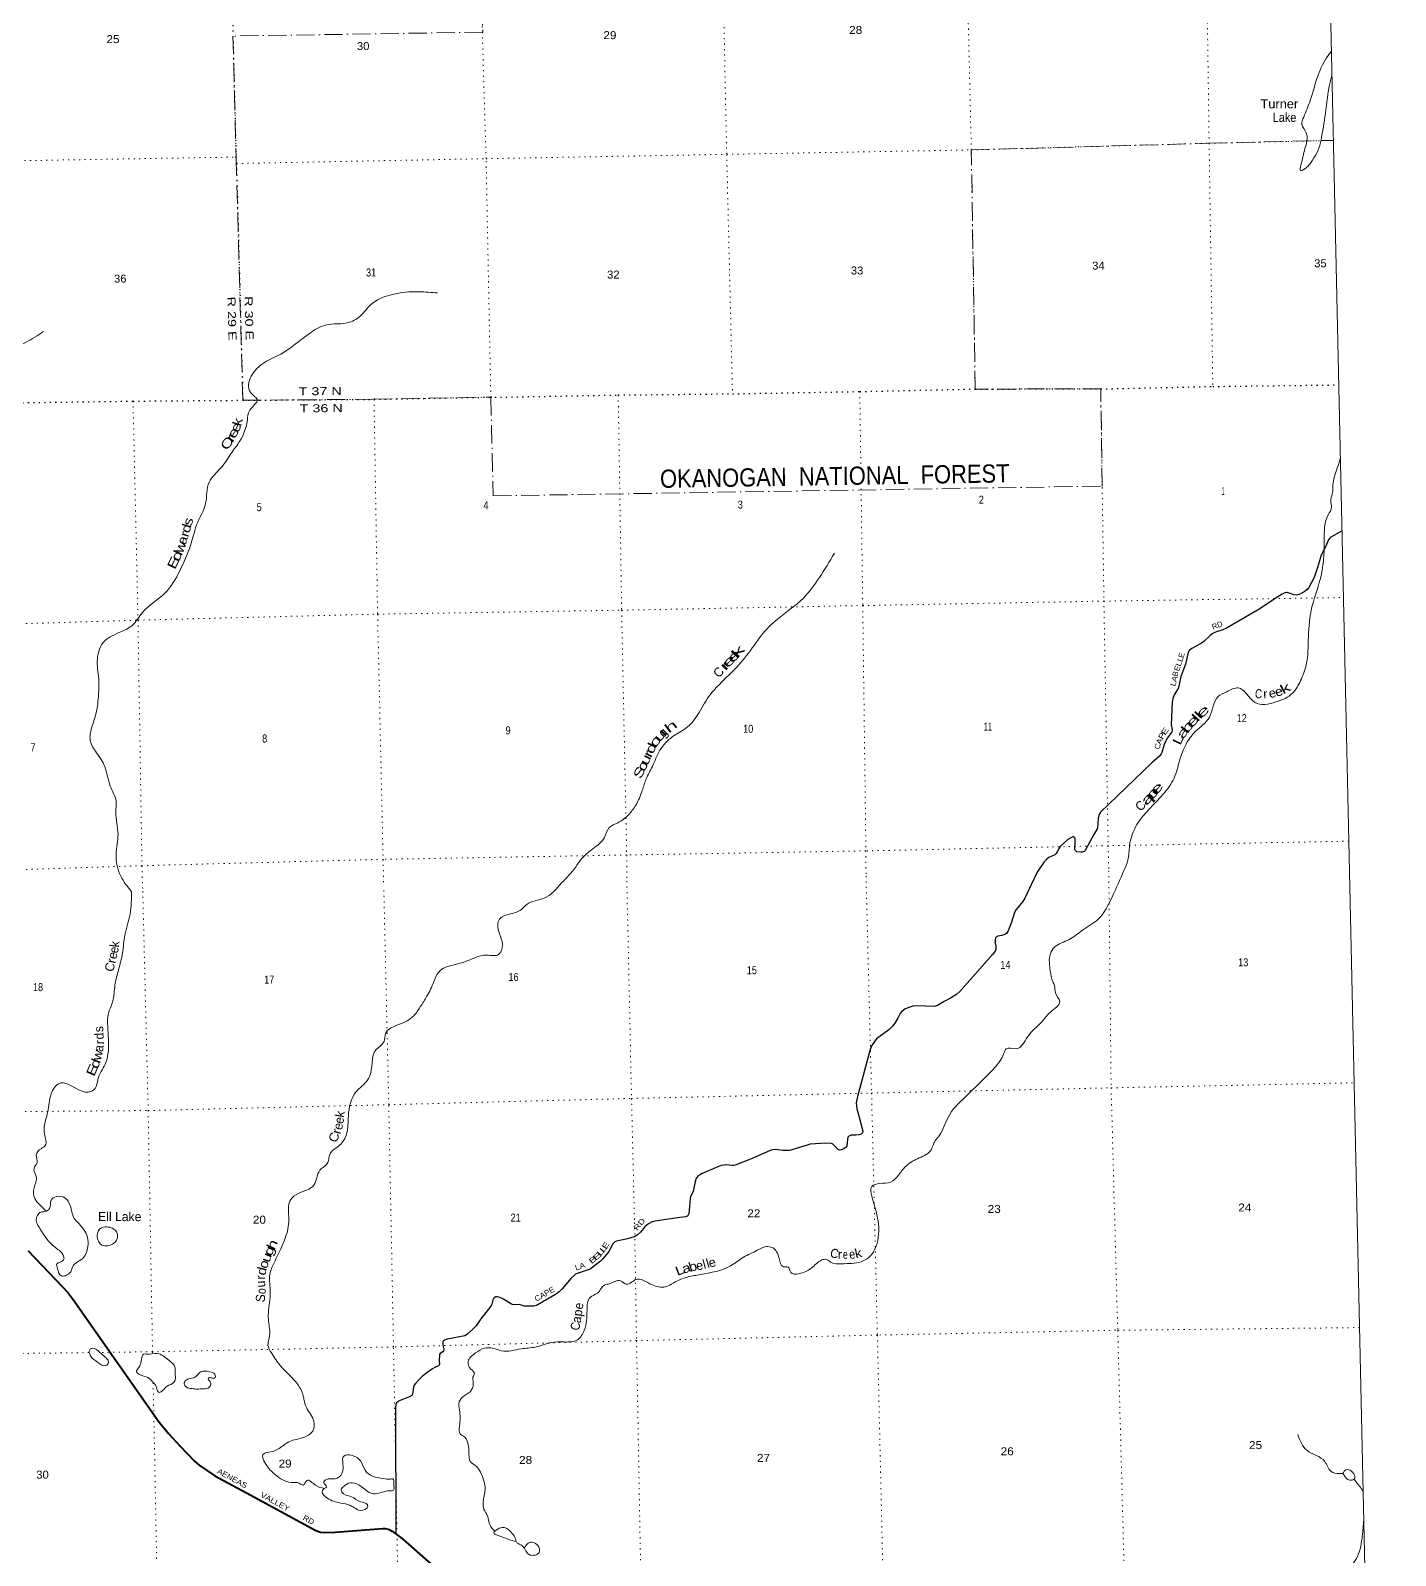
# Model space of a CAD drawing. Header units: feet. Extents: x 242557 to 489137, y 368785 to 557307.
# Drawn here: x 459159 to 489137, y 403670 to 437158 of the extents above; entities that cross this region are included whole.
import ezdxf
from ezdxf.enums import TextEntityAlignment as Align

# ---------------------------------------------------------------- set-up
doc = ezdxf.new("R2010")
doc.units = ezdxf.units.FT
doc.header["$LTSCALE"] = 80
doc.linetypes.add('DOT_DASHED', pattern=[7.7, 5, -1.2, 0.3, -1.2])
doc.linetypes.add('DOTTED', pattern=[1.5, 0.3, -1.2])
for name, color, linetype, lineweight in [('26', 7, 'Continuous', 40), ('27', 7, 'Continuous', 25), ('29', 7, 'Continuous', 25), ('30', 7, 'Continuous', 35), ('39', 7, 'Continuous', 13), ('4', 7, 'Continuous', 13), ('41', 7, 'Continuous', 13), ('44', 7, 'DOT_DASHED', 13), ('6', 7, 'DOTTED', 25), ('7', 7, 'DOTTED', 13)]:
    doc.layers.add(name, color=color, linetype=linetype, lineweight=lineweight)

msp = doc.modelspace()

# ---------------------------------------------------------------- linework, layer by layer
at = {"layer": '26'}
msp.add_lwpolyline([(459107.42, 410362.7), (459864.72, 409570.82), (459984.02, 409435.87), (460093.08, 409291.84), (461984.45, 406597.72), (462193.92, 406341.32), (462435.6, 406074.91), (462763.3, 405742.91), (462865.7, 405656.83), (463042.72, 405529.5), (463209.78, 405419.11), (463900.27, 405043.63), (465428.51, 404219.88), (465526.2, 404185.38), (465626.62, 404173.05), (465848.43, 404185.03), (466896.79, 404264.62), (466951.68, 404263.26), (467013.12, 404246.86), (467037.7, 404238.67), (467105.13, 404201.71), (467332.55, 404031.85), (468944.65, 402606.56)], dxfattribs=at)
at = {"layer": '29'}
for points in [[(487962.59, 426168.25), (487713.22, 426029.21), (487692.72, 426012.8), (487665.23, 425974.86), (487598.55, 425817.69), (487504.14, 425635.41), (487486.43, 425584.71), (487422.4, 425368.91), (487348.38, 425146.83), (487233.58, 424923.69), (487192.47, 424872.49), (487131.09, 424829.34), (487032.58, 424778.16), (486967.11, 424759.6), (486910.03, 424765.54), (486756.63, 424815.02), (486741.64, 424817.03), (486704.75, 424808.83), (486644.37, 424780.35), (486490.52, 424686.14), (486155.07, 424460.75), (485425.72, 424031.47), (485347.87, 423998.68), (485183.16, 423945.12), (485122.36, 423916.61), (485063.27, 423871.85), (484925.58, 423740.22), (484878.02, 423706.18), (484664.06, 423590.51), (484609.93, 423551.52), (484582.56, 423501.84), (484525, 423245.69), (484421.37, 422972.42), (484380.35, 422757.75), (484361.89, 422708.14), (484276.89, 422570.83), (484245.07, 422491.12), (484230.3, 422416.08), (484213.62, 421913.9), (484232.77, 421808.11), (484232.77, 421775.29), (484221.39, 421754.2), (484126.23, 421626.8), (484097.49, 421574.29), (484059.44, 421479.74), (484003.04, 421302.53), (483986.83, 421271.79), (483958.11, 421233.81), (483788.28, 421075.56), (482661.61, 419994.22), (482636.04, 419960.08), (482621.69, 419923.16), (482608.83, 419853.52), (482588.95, 419646.71), (482576.6, 419610.37), (482514.07, 419503.53), (482318.79, 419149.47), (482301.94, 419132.48), (482275.29, 419120.17), (482252.74, 419116.07), (482224.66, 419113.14), (482140.01, 419124.27), (482107.21, 419148.89), (482097.36, 419167.2), (482098.16, 419278.51), (482102.79, 419408.12), (482096.97, 419429.88), (482088.77, 419440.14), (482070.32, 419454.49), (482047.99, 419453.54), (481942.07, 419390.67), (481771.06, 419240.16), (481748.99, 419204.6), (481709.63, 419124.88), (481682.92, 419082.23), (481658.05, 419059.07), (481521.97, 418995.59), (481473.85, 418957.11), (481422.39, 418904.52), (481264.33, 418673.46)], [(481264.33, 418673.46), (480994.34, 418105.9), (480953.47, 418031.75), (480804.98, 417859.56), (480767.41, 417787.22), (480699.85, 417579.68), (480629.82, 417385.85), (480590.53, 417330.81), (480558.81, 417305.31), (480490.3, 417286.14), (480402.58, 417272.15), (480373.73, 417255.24), (480355.24, 417234.26), (480345.77, 417186.89), (480345.77, 417115.83), (480359.98, 417054.24), (480359.68, 416976.2), (480345.77, 416940.55), (480286.6, 416869.53), (479569.39, 416057.07), (479500.43, 415997.48), (479364.52, 415909.59), (479225.3, 415838.59)], [(479225.3, 415838.59), (479081.78, 415749.16), (479004.04, 415725.75), (478818.29, 415733.69), (478582.14, 415738.47), (478537.36, 415730.21), (478423.75, 415699.42), (478357.47, 415663.89), (478293.44, 415612.81), (478258.05, 415569.14), (478206.74, 415471.49), (478139.7, 415358.34), (478090.36, 415291.13), (478010.81, 415212.59), (477737.31, 415012.53), (477677.88, 414938.49), (477642.63, 414884.62), (477601.45, 414785.29), (477318.05, 413752.88), (477292.3, 413612.7), (477307.95, 413479.99), (477357.02, 413299.32), (477438.31, 412986.07), (477434.32, 412954.23), (477420.12, 412936.47), (477398.89, 412922.57), (477353.84, 412906.86), (477282.2, 412899.75), (477178.68, 412897.38), (477150.28, 412889.1), (477129.17, 412878.12), (477112.41, 412854.75), (477103.99, 412806.87), (477085.88, 412667.1), (477074.53, 412645.13), (477065.07, 412629.74), (477048.49, 412619.08), (477020.24, 412603.01), (476965.65, 412577.63), (476927.77, 412574.07), (476903.54, 412580.18), (476815.56, 412663.03), (476771.55, 412709.08), (476742.08, 412719.95), (476629.07, 412721.44), (476282.34, 412699.5), (476215.29, 412684.22), (475899.68, 412586.27)], [(475899.68, 412586.27), (475855.51, 412570.53), (475824.29, 412563.96), (475691.08, 412567.02), (475512.29, 412582.37), (475455.48, 412580), (475405.77, 412562.24), (475322.43, 412526.4), (474973.57, 412375.15), (474636.49, 412243.66), (474608.08, 412234.19), (474578.21, 412230.92), (474430.55, 412246.03), (474390.35, 412244.87), (474328.77, 412234.19), (474255.74, 412205.48), (473907.44, 412055.36), (473871.93, 412037.6), (473822.88, 412003.86), (473789.09, 411964.17), (473772.52, 411932.2), (473756.09, 411881.17), (473722.81, 411702.44), (473708.85, 411664), (473654.17, 411553.22), (473644.55, 411509.05), (473632.99, 411335.09), (473617.25, 411171.14), (473604.46, 411142.28), (473595, 411128.07), (473573.69, 411113.85), (473553.62, 411107.1), (473420.64, 411094), (472869.01, 411010.89), (472797.3, 410991.87), (472742.86, 410961.08), (472700.25, 410930.29), (472652.92, 410886.86), (472555.72, 410773.59), (472489.59, 410712.38), (472461.18, 410691.06), (472418.03, 410669.5), (472267.38, 410623.69), (472032.04, 410573.96), (471994.88, 410559.61), (471975.94, 410545.39), (471940.23, 410505.24), (471888.36, 410393.8), (471857.81, 410347.87), (471736.87, 410194.84), (471677.32, 410135.77), (471519.11, 410006.54), (471471.89, 409973.6), (471426.8, 409952.06), (471166.84, 409861.71), (471130.92, 409845.48), (471097.78, 409821.79), (471033.13, 409761.75), (470953.84, 409665.04), (470836.89, 409523.04), (470771.13, 409459.4), (470685.38, 409398.45), (470274.05, 409163.32), (470240.91, 409149.11), (470204.85, 409145.26), (470039.72, 409142.01), (470001.01, 409148.75), (469942.67, 409170.43), (469889.54, 409182.59), (469765.14, 409177.54), (469726.03, 409186.99), (469546.81, 409300.1), (469504.77, 409320.84), (469443.22, 409344.52), (469405.35, 409349.26), (469378.64, 409346.81), (469343.81, 409330.31), (469320.75, 409305.11), (469291.73, 409192.93), (469276.53, 409156.67), (469225.12, 409084.82), (469220.41, 409079.06)], [(469220.41, 409079.06), (469046.74, 408866.72), (468946.08, 408714.99), (468905.91, 408670.66), (468770.99, 408542.76), (468733.12, 408514.34), (468697.07, 408497.31), (468312.85, 408417.97), (468252.61, 408398.28), (468228.94, 408384.07), (468221.83, 408375.78), (468216.74, 408367.33), (468217.85, 408292.62), (468233.67, 408198.14), (468233.67, 408179.19), (468225.8, 408163.54), (468212.37, 408146.03), (468155.98, 408109.46), (468141.36, 408086.81), (468132.08, 407951.38), (468141.36, 407873.64), (468136.62, 407849.95), (468121.67, 407836.02), (468035.45, 407799.74), (467989.86, 407770.61), (467863.68, 407680.75), (467769.73, 407607.17), (467684.37, 407525.23), (467613.51, 407443.74), (467587.47, 407410.58), (467577.41, 407389.52), (467570.9, 407363.21), (467559.06, 407265.9), (467551.96, 407216.36), (467534.03, 407184.55), (467511.72, 407167.8), (467464, 407144.6), (467244.24, 407061.22), (467223.32, 407046.27), (467196.9, 407020.95), (467180.33, 406983.05), (467175.6, 406935.68), (467173.67, 406855.3), (467184.86, 404142.16)]]:
    msp.add_lwpolyline(points, dxfattribs=at)
at = {"layer": '39'}
for points in [[(487727.22, 436693.64), (487659.25, 436608.49), (487436.82, 436176.03), (487261.16, 435615), (487120.21, 435256.74), (487080.74, 435094.32), (487174.96, 434912.01), (487148.93, 434565.87), (487058.61, 434200.4), (487050.61, 434085.03), (487164.84, 434135.55), (487315.16, 434312.04), (487434.68, 434516.29), (487501.13, 434749.93)], [(487501.13, 434749.93), (487597.51, 435337.87), (487700.35, 436014.87), (487741.33, 436176.4)], [(461376.9, 418253.14), (461140.85, 418586.89), (461039.09, 419072.31), (461081.72, 419505.67), (461032.36, 419998.06), (461038.08, 420238.73), (460910.99, 420561.98), (460787.9, 420998.5), (460610.77, 421296.61), (460470.42, 421571.11), (460501.85, 421842.55), (460599, 422165.68), (460654, 422585.1), (460660.97, 422868.25), (460624.8, 423302.25), (460750.7, 423710.79), (461102.17, 423935.27), (461394.19, 424096.04), (461617.33, 424378.93), (462118.57, 424810.21), (462437.02, 425294.9), (462673.37, 425850.92), (462734.36, 426052.12), (462806.62, 426300.02), (463004.09, 426772.48), (463082.4, 427242.85), (463339.39, 427552.61), (463575.78, 427884.24), (463751, 428135.96), (463922.39, 428597.86), (463972.92, 428819.09), (464138.37, 429052.45), (463996.23, 429203.6), (464005.8, 429565.63), (464297.27, 429867.9), (464653.48, 430054.06), (465285.7, 430503.81), (465639.88, 430689.93), (466168.05, 430751.73), (466417.77, 430905.7), (466621.81, 431127.6), (467098.38, 431360.34), (467695.24, 431421.33), (468099.78, 431394.05)], [(459446.56, 430549.14), (459050.92, 430309.73), (458711.35, 430097.59), (458635.27, 429948.68), (458548.14, 429740.96), (458212.02, 429450.03), (457875.57, 429177.29), (457669.54, 428953.33), (457442.37, 428781.57), (457403.66, 428760.2)], [(487926.3, 427777.97), (487866.05, 427569.66), (487767.28, 427224.27), (487747.46, 426981.33), (487713.94, 426825.08), (487732.63, 426685.92), (487658.83, 426522.91), (487571.63, 425985.66), (487562.31, 425609.49), (487508.85, 425216.37), (487301.7, 424499.13), (487222.61, 423848.83), (487175.29, 423229.4), (487050.31, 422881.52), (486877.51, 422607.61), (486511.36, 422413.19), (486046.86, 422405.06), (485679.45, 422724.1), (485432.52, 422638.91), (485240.48, 422534.47), (485050.76, 422080.34), (484739.39, 421761.54), (484536.3, 421487.1), (484393.44, 421122.74), (484273.11, 420740.58), (484045.02, 420396.96), (483459.29, 419723.63), (483296.05, 419257.84), (483257.43, 418937.75), (483173.75, 418714.92)], [(470830.88, 418448.26), (471127.08, 418781.96), (471253.17, 418958.02), (471505.53, 419188.86), (471763.62, 419437.98), (471868.78, 419654.11), (472054.72, 419760.47), (472289.94, 419934.4), (472449.74, 420145.42), (472595.36, 420469.39), (472679.7, 420719.52), (472816.07, 420996.84), (472983.35, 421351.52), (473260.72, 421651.53), (473552.34, 421834.53), (473815.54, 422136.31), (474050.83, 422528.57), (474272.49, 422781.1), (474886.9, 423432.7), (475214.13, 423879.13), (475557.3, 424226.78), (476132.64, 424693.73), (476485.97, 425148.7), (476815.74, 425678.06)], [(483173.75, 418714.92), (482910.83, 418125.01), (482608.16, 417644.57), (482262, 417399.51), (481969.13, 417196.51), (481646.89, 417029.04), (481556.36, 416882.7), (481555.61, 416506.4), (481611.26, 416269.37), (481648.01, 416189.55), (481667.03, 416028.29), (481763.91, 415830.93), (481556.67, 415602.18), (481371.08, 415392.29), (481053.91, 415057.07), (480803.18, 414796.67), (480584.93, 414798.2), (480537.4, 414699.67), (480291.74, 414338.28), (479695.46, 413745.85), (479309.17, 413291.22), (479113.35, 412884.8), (479027.72, 412777.03), (478921.28, 412555.36), (478639.59, 412383.04), (478378.1, 412211.33), (478220.16, 412022.49), (478049.01, 411869.68), (477813.51, 411840.35), (477633.8, 411770.22), (477634.1, 411559.84), (477749.56, 411148.61), (477764.58, 410584.66), (477569.63, 410216.69), (477398.78, 410120.53), (476973.79, 410077.42), (476726.19, 410114.49), (476633.53, 410172.39), (476540.98, 410159.5), (476304.07, 409976.39), (476034.87, 409859.06), (475854.19, 409888.02), (475802.32, 409999.75), (475692.84, 410012.65), (475600.36, 410198), (475445.8, 410432.07), (475319.92, 410452.56), (475118.31, 410371.66), (474819.87, 410219.07), (474532.62, 410030.4), (473873.67, 409840.68), (473602.57, 409786.01), (473348.73, 409695.44), (473103.99, 409570.76), (472809.72, 409614.52), (472448.66, 409729.1), (472361.49, 409671.86), (472235.55, 409627.62), (472116.15, 409700.9), (471877.6, 409639.12), (471765.36, 409609.45), (471611.09, 409432.86), (471448.32, 409336.94), (471381.94, 409059.83), (471320.51, 408619), (471173.39, 408406.22), (470881.87, 408359.03), (470591.39, 408344.24), (470238.76, 408246.66), (469942.89, 408209.45), (469497.72, 408165.73), (469314.22, 408220.91), (469126.25, 408223.36), (468935.41, 408120.52), (468771.53, 407927.47), (468831.04, 407763.37), (468906.52, 407672.58), (468876.72, 407588.75), (468882.04, 407479.67), (468844.9, 407304.58), (468681.15, 407174.24), (468575.88, 407047.68), (468581.38, 406865.78), (468582.03, 406509.76), (468597.26, 406340.29), (468692.18, 406274.36), (468732.31, 406216.9), (468788.75, 405886.83), (468815.53, 405735.91), (468947.95, 405632.67), (469042.88, 405499.99)], [(470830.88, 418448.26), (470439.9, 418104.46), (470058.15, 417967.57), (469946.21, 417861.04), (469700.81, 417758.59), (469457.72, 417646.09), (469448.35, 417354.51), (469525.65, 417069.57), (469438.79, 416868.71), (469182.68, 416852.93), (468662.14, 416695.69), (468125.15, 416481.31), (468016.39, 416269.68), (467866.45, 415949.6), (467719.95, 415716.6), (467574.36, 415520.05), (467250.78, 415330.29), (466955.64, 415135.31), (466922.66, 414956.3), (466728.82, 414752.23), (466660.48, 414473.03), (466558.44, 414105.84), (466309.48, 413853.58), (466139.59, 413324.54), (466101.1, 412926.88), (465944.99, 412677.42), (465730.78, 412478.8), (465691.68, 412301.63), (465515.09, 412128.43), (465383.56, 411800.8), (465041.51, 411620.6), (464873.84, 411486.1), (464826.98, 411165.06), (464827.64, 410942.56), (464714.4, 410544.68), (464549.6, 410181.67), (464416.55, 409837.82), (464424.11, 409453.69), (464383.17, 409003.36), (464386.83, 408815.34), (464408.65, 408494.35), (464374.57, 408284.96), (464448.27, 408119.27), (464648.7, 407838.03), (465026.82, 407426.59), (465140.58, 407205.46), (465164, 407098.95), (465217.94, 406918.5), (465380.57, 406617.92), (465356.77, 406402.77), (465144.94, 406258.85), (464850.54, 406173.13), (464620.73, 406022.6), (464437.22, 405944.27), (464272.93, 405898.87), (464349.37, 405642.23), (464539.35, 405439.57), (464881.69, 405275.88), (465056.02, 405256.84), (465144.09, 405217.01), (465228.02, 405314.6), (465416.96, 405213.06), (465611.14, 405144.14)], [(461376.9, 418253.14), (461346.77, 417756.49), (461231.51, 417291.8), (461180.66, 416901.87), (461094.64, 416539.2), (461014.19, 416192.88), (460962.55, 415829.22), (460869.38, 415569.51), (460853.95, 415277.74), (460873.94, 414950.62), (460799.85, 414460.87), (460638.35, 414122.23), (460575.64, 413924.12), (460452.63, 413849.62), (460206.5, 413904.94), (459786.29, 414037.97), (459613.49, 413806.21), (459538.48, 413413.53), (459491.55, 413228.03), (459464.26, 412927.82), (459484.13, 412671.5), (459391.21, 412603.97), (459286.3, 412465.29), (459303.67, 412291.83), (459236.38, 412178.55), (459284.51, 411989.84), (459237.4, 411743.65), (459252.56, 411509.44), (459357.57, 411377.06), (459498.55, 411229.44)], [(459928.13, 409812.25), (459837.23, 409811.54), (459751.48, 409974.85), (459738.46, 410071.56), (459809.9, 410114.16), (459892.73, 410181.38), (459875.97, 410267.87), (459678.47, 410452.09), (459365.44, 410849.3), (459287.89, 411075.57), (459314.38, 411135.03), (459384.78, 411211.99), (459479.47, 411220.91), (459574.47, 411286.47), (459613.32, 411471.73), (459728.07, 411552.04), (459914.81, 411523.26), (460051.32, 411284.61), (460103.31, 411102.08), (460189.48, 410991.39), (460411.57, 410662.25), (460417.8, 410456.09), (460298.63, 410187.51), (460093.29, 410029.62), (460042.57, 409902.67), (459975.84, 409837.96), (459928.13, 409812.25)], [(460859.13, 410468.14), (460723.94, 410487.54), (460625.89, 410656.55), (460684.93, 410842.41), (460835.16, 410885.36), (461050.64, 410774.5), (461061.22, 410625.12), (460991.48, 410525.92), (460859.13, 410468.14)], [(460684.19, 408125.57), (460521.74, 408219.81), (460460.08, 408187.61), (460476.16, 408056.61), (460640.2, 407909.81), (460814.04, 407840.18), (460872.58, 407908.7), (460852.52, 407970.81), (460783.64, 408043.59), (460684.19, 408125.57)], [(461840.08, 407486.35), (461741.25, 407576.73), (461551.27, 407645.87), (461486.74, 407708.67), (461528.71, 407790.85), (461599.73, 407981.11), (461642.8, 408093.67), (461697.36, 408093.28), (461941.41, 408106.68), (462200.51, 407956.68), (462330.11, 407812.89), (462334.39, 407671.42), (462338.85, 407523.87), (462274.44, 407449.11), (462131.42, 407367.95), (462029.45, 407265.76), (461985.47, 407250.28), (461947.92, 407289.61), (461905.9, 407409.72), (461840.08, 407486.35)], [(462833.92, 407320.27), (462700.09, 407336.48), (462577.82, 407371.24), (462535.43, 407436.72), (462577.28, 407522.94), (462747.44, 407574.58), (462822.44, 407633.48), (462897.19, 407700.46), (463092.98, 407706.34), (463203.81, 407648.98), (463213.9, 407582.52), (463164.05, 407560.8), (463086.74, 407578.7), (463066.92, 407565.97), (463120.74, 407456.33), (463057.37, 407347.21), (462930.57, 407331.26), (462833.92, 407320.27)], [(486988.89, 406324.24), (487189.19, 405980.28), (487584.56, 405733.22), (487724.44, 405516.92), (487897.6, 405469.52), (487980.42, 405469.99)], [(465611.07, 405144.16), (465658.57, 405173.79), (465653.8, 405197.92), (465601.01, 405273.21), (465643.59, 405335.18), (465851.13, 405353.55), (465997.14, 405469.2), (466019.23, 405674.18), (466040.1, 405852.82), (466225.55, 405866.49), (466404.89, 405748.47), (466508.13, 405541.19), (466669.6, 405412.52), (466907.54, 405361), (467067.49, 405349.62), (467126.09, 405349.36), (467136.91, 405325.41), (467139.23, 405248.61), (467143.88, 405161.76), (467141.12, 405119.2), (467119.53, 405098.32), (467049.07, 405090.13), (466876.27, 405058.64), (466689.4, 405024.71), (466508.84, 405116.39), (466272.2, 405258.98), (466109.12, 405239.92), (466071.57, 405212.49), (465989.05, 405135.17), (465995.28, 405062.53), (466210.46, 404961.78), (466403.81, 404848.23), (466557.15, 404788.1), (466566.2, 404756), (466401.41, 404660.02), (466272.35, 404718.86), (466141.03, 404785.72), (465884.87, 404838.71), (465615.86, 404982.35), (465564.79, 405067.81), (465589.51, 405119.12), (465613.32, 405145.57)], [(487976.63, 405469.97), (488046.61, 405552.89), (488220.99, 405465.08), (488236.46, 405354.28), (488093.51, 405337.85), (488016.26, 405420.49), (487978.87, 405469.98)], [(469042.88, 405499.99), (469145.32, 405118.7), (469101.14, 404842.26), (469117.89, 404689.02), (469201.62, 404525.65), (469236.6, 404370.93), (469300.52, 404261.59), (469358.81, 404204.67)], [(488228.87, 405347.76), (488302.33, 405247.02), (488384.29, 405142.26), (488427.37, 405069.51)], [(469822.26, 403977.86), (469663.35, 404021.64), (469522.3, 404076.07), (469407.86, 404119.16), (469335.62, 404169.59), (469358.81, 404204.67)], [(469358.28, 404205.18), (469487.81, 404281.38), (469568.55, 404283.8), (469740.12, 404155.44), (469806.11, 404044.14), (469822.26, 403977.86)], [(488440.75, 404451.2), (488407.73, 404099.13), (488304.09, 403650.96), (488035.19, 403323.26), (487701.94, 403119.05), (487493.66, 402991.42), (487318.6, 402834.44), (487300.97, 402548.67), (487349.03, 402161.71), (487350.47, 401712.66), (487373.34, 401490.82), (487379.81, 401209.83), (487454.97, 400862.11), (487520.22, 400574.79), (487390.78, 400245.21), (487319.87, 399917.38), (487289.22, 399728.33), (487106.38, 399627.76), (487028.21, 399473.69), (487140.99, 399284.9), (487521.92, 398980.76), (487663.64, 398904.1), (487692.44, 398753.24), (487606.56, 398586.8), (487423.52, 398024.99), (487399.17, 397828.04), (487325.33, 397530.47), (487419.99, 397072.08), (487573.75, 396864.29), (487706.15, 396590.34)], [(469822.26, 403977.86), (469870.15, 403930.75), (469948.13, 403890.61), (470006.48, 403831.68)], [(470006.7, 403831.22), (470089.98, 403943.42), (470198.68, 403956.8), (470323.02, 403853.32), (470330.6, 403736.22), (470209.25, 403673.91), (470109.73, 403691.15), (470038.59, 403771.95), (470006.42, 403831.74)]]:
    msp.add_spline(points, degree=3, dxfattribs=at)
at = {"layer": '4'}
msp.add_lwpolyline([(485083.98, 556942.67), (489136.84, 372822.34), (458570.27, 372170.54), (428006.14, 371560.78), (397437.89, 370993.07), (366865.59, 370467.41), (336295.9, 369983.81), (305725.57, 369542.24), (275154.65, 369142.74), (244583.23, 368785.28), (242556.67, 552939.07)], dxfattribs=at)
msp.add_lwpolyline([(485083.98, 556942.67), (489136.84, 372822.34), (458570.27, 372170.54), (428006.14, 371560.78), (397437.89, 370993.07), (366865.59, 370467.41), (336295.9, 369983.81), (305725.57, 369542.24), (275154.65, 369142.74), (244583.23, 368785.28), (242556.67, 552939.07)], dxfattribs=at)
at = {"layer": '44'}
msp.add_lwpolyline([(487397.47, 450767.99), (479516.46, 450479.9), (474117.07, 450379.48), (468777.73, 450380.43), (468890.33, 445006.79), (469006.86, 439637.61), (469093.18, 437121.63), (463606.24, 437036.44), (463675.04, 434371.09), (463822.04, 429038.62), (466703.09, 429059.35), (469268.68, 429106.81), (469321.94, 426938.85), (482694.66, 427153.28), (482662.98, 429287.47), (479906.8, 429285.12), (479820.59, 434535.99), (485045.11, 434682.7), (487773.79, 434745.28)], dxfattribs=at)
at = {"layer": '6'}
for points in [[(463102.77, 462738.3), (463145.36, 460767.28), (463248.74, 455573.28), (463346.64, 450346.86), (463426.16, 445017.08), (463425.46, 444942.32), (463541.95, 439691.99), (463542.31, 439556.65), (463671.65, 434379.26), (463682.21, 434238.04), (463822.04, 429038.62)], [(457398.32, 428896.92), (458383.37, 428976.64), (461411.42, 429020.17), (463822.04, 429038.62), (466703.09, 429059.35), (469268.68, 429106.81), (469359.58, 429104.38), (472066.47, 429154.34), (474575.89, 429180.6), (477371.63, 429230.12), (479906.8, 429285.12), (482662.98, 429287.47), (485125.48, 429341.19), (487891.97, 429376.31)]]:
    msp.add_lwpolyline(points, dxfattribs=at)
at = {"layer": '7'}
for p, q in [((466703.09, 429059.35), (466703.04, 429080.42)), ((477371.63, 429230.12), (477394.74, 427544.06)), ((460443.46, 408126.07), (457828.99, 408092.36))]:
    msp.add_line(p, q, dxfattribs=at)
for points in [[(479906.8, 429285.12), (479820.59, 434535.99), (479694.57, 439868.98), (479590.15, 445236.7), (479506.84, 450437.12), (479335.48, 455936.98), (479217.65, 461148.91), (479139.4, 464669.59)], [(484520.18, 464786.73), (484605.38, 461230.53), (484721.28, 456020.25), (484823.5, 450662.6), (484884.97, 445326.44), (484968.95, 439972.5), (485043.73, 434683.04), (485125.48, 429341.19)], [(469268.68, 429106.81), (469164.55, 434343.22), (469006.8, 439643.33), (468890.33, 445006.79), (468777.73, 450380.43), (468669.74, 455721.82), (468525.87, 460921.16), (468448.27, 464440.69)], [(474123.67, 449919.84), (474218.8, 445135.51), (474335.65, 439749.83), (474449.17, 434438.84), (474575.89, 429180.6)], [(463682.21, 434238.04), (469164.55, 434343.22), (474449.17, 434438.84), (479820.59, 434535.99), (485043.73, 434683.04), (487773.79, 434745.28)], [(457289.56, 434232.96), (458306.18, 434288.27), (463671.65, 434379.26)], [(461411.42, 429020.17), (461520.18, 424210.09), (461606.85, 418817.82), (461624.35, 418255.93)], [(466703.09, 429059.35), (466781.95, 424341.67), (466902.81, 418958.08), (466917.24, 418366.74)], [(472066.47, 429154.34), (472141.44, 424428.51), (472252.06, 419052.82), (472255.44, 418479.77)], [(482662.98, 429287.47), (482732.6, 424636.29), (482827.14, 419256.28), (482840.57, 418707.72)], [(477400.88, 427096.29), (477436.05, 424530.36), (477506.47, 419143.86), (477508.39, 418592.26)], [(457498.91, 424087.95), (461520.18, 424210.09), (466781.95, 424341.67), (472141.44, 424428.51), (477436.05, 424530.36), (482732.74, 424628.21), (487994.79, 424705.38)], [(488112.54, 419355.92), (482827.14, 419256.28), (477506.47, 419143.86), (472252.06, 419052.82), (466902.81, 418958.08), (461606.85, 418817.82), (457610.32, 418689.04)], [(482840.57, 418707.72), (482891.86, 413938.96), (483036.58, 408614.86), (483181.11, 403230.06), (483298.73, 397933.47), (483324.36, 396550.55)], [(467976.53, 372366.64), (467879.3, 376478.21), (467744, 381758.09), (467624.37, 387121.38), (467488.22, 392301.54), (467486.23, 392394.98), (467376.36, 397551.03), (467229.53, 402928.98), (467131.36, 408250.43), (467027.2, 413569.68), (466917.24, 418366.74)], [(472255.44, 418479.77), (472358.74, 413707.56), (472424.33, 410980.02)], [(477508.39, 418592.26), (477630.29, 413825.43), (477758.55, 408510.95), (477883.51, 403105.34), (477990.61, 399093)], [(461624.35, 418255.93), (461743.85, 413441.33), (461839.27, 408144.07), (461840.04, 408105.06)], [(457719.31, 413407.39), (461743.85, 413441.33), (467027.2, 413569.68), (472358.74, 413707.56), (477630.29, 413825.43), (482891.86, 413938.96), (488229.33, 414050.36)], [(472424.33, 410980.02), (472468.96, 408388.49), (472564.38, 403024.47), (472612.78, 401534.47)], [(488347.65, 408675.17), (482992.11, 408615.55), (477758.55, 408510.95), (472468.96, 408388.49), (467131.36, 408250.43), (461839.27, 408144.07), (460675.92, 408129.07)], [(461852.76, 407463.25), (461944.13, 402852.56), (462018.96, 397453.21), (462159.45, 392192.56)]]:
    msp.add_lwpolyline(points, dxfattribs=at)

# ---------------------------------------------------------------- texts
at = {"layer": '27'}
for s, rotation, width, p in [('AENEAS', 331.463, 1.1, (463246.98, 405483.83)), ('VALLEY', 331.675, 1.15, (464196.15, 404963.67)), ('RD', 331.675, 1.1, (465127.37, 404461.72))]:
    msp.add_text(s, height=120, rotation=rotation, dxfattribs=dict(at, width=width)).set_placement(p)
at = {"layer": '30'}
for s, rotation, width, p in [('R', 22.123, 1.05, (485188.81, 424019.69)), ('L', 71.232, 1.2, (484467, 423332.47)), ('A', 71.59, 1.1, (484339.06, 422902.65)), ('B', 77.182, 0.95, (484360.35, 423018.03)), ('E', 72.232, 1.05, (484400.63, 423131.27)), ('L', 70.232, 1.25, (484433.32, 423235.58)), ('L', 72.241, 1.2, (484311.98, 422796.48)), ('P', 61.307, 1.3, (484056.01, 421640.82)), ('E', 55.243, 1.5, (484119.96, 421736.3)), ('A', 68.079, 1.2, (484003.66, 421526.54)), ('RD', 49.366, 1.25, (472575.84, 410904.53)), ('E', 56.37, 1.45, (471840.62, 410448.43)), ('B', 39.243, 1.6, (471546.72, 410119.42)), ('E', 40.243, 1.65, (471638, 410195.54)), ('L', 48.681, 1.95, (471724.11, 410291.57)), ('L', 49.681, 1.9, (471787.92, 410369.26)), ('LA', 19.165, 1.15, (471245.8, 409963.25)), ('CAPE', 29.754, 1.1, (470476.73, 409359.8))]:
    msp.add_text(s, height=120, rotation=rotation, dxfattribs=dict(at, width=width)).set_placement(p, align=Align.CENTER)
for s, rotation, p in [('D', 20.866, (485298.66, 424060.7)), ('E', 74.335, (484494.55, 423423.89)), ('C', 72.345, (483966.72, 421419.22))]:
    msp.add_text(s, height=120, rotation=rotation, dxfattribs=at).set_placement(p, align=Align.CENTER)
at = {"layer": '41'}
for s, width, p in [('Turner', 1.05, (486172.24, 435449.59)), ('Lake', 0.9, (486438.2, 435150.83))]:
    msp.add_text(s, height=200, dxfattribs=dict(at, width=width)).set_placement(p)
for s, rotation, width, p in [('k', 73.837, 1.25, (463802.16, 428537.6)), ('e', 58.63, 1.55, (463694.82, 428272.74)), ('e', 65.041, 1.35, (463760.46, 428404.11)), ('C', 54.716, 1.45, (463553.33, 428033.35)), ('r', 55.6, 1.8, (463633.57, 428155.37)), ('d', 73.742, 1.3, (462673.16, 426199.46)), ('s', 73.756, 1.3, (462716.1, 426346.84)), ('a', 72.972, 1.2, (462591.07, 425937.7)), ('r', 73.301, 1.25, (462641.34, 426072.96)), ('d', 64.771, 1.55, (462462.06, 425584.9)), ('w', 67.557, 1.3, (462544.55, 425778.58)), ('E', 64.771, 1.5, (462385.53, 425427.16)), ('k', 46.819, 2.2, (474766.62, 423450.66)), ('r', 46.546, 2.2, (474481.01, 423149.57)), ('e', 46.819, 1.95, (474569.42, 423246.09)), ('e', 46.819, 1.95, (474673.94, 423351.9)), ('C', 356.503, 0.8, (486123.02, 422494.41)), ('e', 15.084, 1.05, (486454.85, 422513.38)), ('e', 18.635, 1.15, (486604.41, 422550.06)), ('k', 28.053, 1.6, (486762.06, 422628.36)), ('e', 43.938, 2, (484969.28, 422132.91)), ('h', 37.309, 1.8, (473281.96, 421797.2)), ('b', 53.219, 1.8, (484644.27, 421808.39)), ('e', 48.193, 1.9, (484749.38, 421922.71)), ('l', 48.099, 1.7, (484824.74, 422002.27)), ('l', 47.938, 1.7, (484882.43, 422059.22)), ('o', 53.321, 1.7, (472956.98, 421491.35)), ('u', 51.027, 1.95, (473060.06, 421619.21)), ('L', 65.301, 1.4, (484452.95, 421543.58)), ('a', 54.866, 1.75, (484544.69, 421683.63)), ('r', 64.886, 1.5, (472815.62, 421235.53)), ('d', 64.614, 1.55, (472874.88, 421356.2)), ('S', 64.015, 1.45, (472618.61, 420822.42)), ('o', 63.615, 1.35, (472688.73, 420965.17)), ('u', 64.886, 1.5, (472754.13, 421104.35)), ('e', 47.375, 1.95, (483963.31, 420448.44)), ('a', 46.038, 2.1, (483764.83, 420229.24)), ('p', 47.375, 2.05, (483861.21, 420333.63)), ('e', 79.815, 0.95, (461088.46, 416954.23)), ('r', 76.635, 1.15, (461031.47, 416705.93)), ('d', 69.1, 1.4, (460670.49, 414438.45)), ('w', 77.251, 1.15, (460725.56, 414637.67)), ('a', 84.546, 0.95, (460758.74, 414797.54)), ('E', 66.827, 1.45, (460605.61, 414292.46)), ('k', 80.625, 1.05, (466051.8, 413346.75)), ('e', 79.811, 0.95, (466037.15, 413209.67)), ('C', 70.028, 1.1, (465917.7, 412821.24)), ('r', 74.726, 1.2, (465972.98, 412959.21)), ('h', 65.744, 1.4, (464557.98, 410458.47)), ('u', 69.331, 1.35, (464432.97, 410180.65)), ('g', 69.421, 1.35, (464490.79, 410325.46)), ('C', 347.563, 0.95, (476794.85, 410206.56)), ('e', 0.313, 0.7, (477055.48, 410182.5)), ('e', 7.998, 0.9, (477216.47, 410188.44)), ('k', 11.895, 1.15, (477358.82, 410212.43)), ('d', 76.602, 1.2, (464330.81, 409893.05)), ('o', 71.331, 1.15, (464374.56, 410035.44)), ('L', 21.256, 1.3, (473455.03, 409844.09)), ('a', 18.02, 1.25, (473591.65, 409887.62)), ('b', 16.824, 1.2, (473733.76, 409922.42)), ('e', 14.339, 1.05, (474153.36, 410010.6)), ('o', 84.065, 0.85, (464324.98, 409467.16)), ('e', 80.542, 0.95, (471294.33, 409133.5)), ('C', 79.931, 0.9, (471223.69, 408686.07))]:
    msp.add_text(s, height=200, rotation=rotation, dxfattribs=dict(at, width=width)).set_placement(p, align=Align.CENTER)
for s, rotation, p in [('C', 46.546, (474341.41, 422999.24)), ('r', 2.056, (486280.45, 422491.53)), ('g', 45.097, (473118.36, 421674.41)), ('C', 46.038, (483607.15, 420065.73)), ('k', 83.655, (461105.89, 417083.74)), ('C', 76.864, (460998.6, 416569.22)), ('e', 76.679, (461057.83, 416824.85)), ('s', 93.673, (460756.61, 415233.04)), ('d', 93.32, (460766.27, 415079.79)), ('r', 88.127, (460773.49, 414938.53)), ('e', 77.298, (466012.37, 413074.83)), ('r', 356.579, (476929.13, 410184.97)), ('e', 10.978, (473871.5, 409942.12)), ('l', 14.961, (473981.49, 409970.73)), ('l', 15.961, (474059.92, 409990.68)), ('u', 95.554, (464311.14, 409639.47)), ('r', 89.023, (464309.79, 409773.78)), ('S', 84.065, (464308.69, 409310.52)), ('a', 82.649, (471250.57, 408838.76)), ('p', 82.649, (471274.08, 408986.34))]:
    msp.add_text(s, height=200, rotation=rotation, dxfattribs=at).set_placement(p, align=Align.CENTER)
msp.add_text('Ell Lake', height=200, dxfattribs=at).set_placement((460644.03, 411012.08))
at = {"layer": '44', "width": 0.9}
msp.add_text('OKANOGAN  NATIONAL  FOREST', height=400, rotation=0.921, dxfattribs=at).set_placement((472987.1, 427113.22))
at = {"layer": '6', "width": 1.35}
for s, rotation, p in [('R 29 E', 271.579, (463484.27, 431311.94)), ('R 30 E', 271.579, (463859.13, 431322.01)), ('T 37 N', 0.412, (465048.13, 429147.44)), ('T 36 N', 0.412, (465069.63, 428772.59))]:
    msp.add_text(s, height=175, rotation=rotation, dxfattribs=at).set_placement(p)
at = {"layer": '7'}
for s, width, p in [('25', 1.1, (460827.5, 436881.37)), ('29', 1.1, (471740.45, 436968.32)), ('28', 1.1, (477138.75, 437082.37)), ('30', 1.05, (466328.03, 436729.28)), ('34', 1.05, (482475.59, 431908.33)), ('35', 1.05, (487351.43, 431959.51)), ('36', 1.05, (460993.23, 431622.64)), ('31', 0.85, (466528.48, 431757.2)), ('32', 1.05, (471822.68, 431710.85)), ('33', 1.05, (477175.13, 431800.94)), ('1', 0.4, (485318.75, 426960.83)), ('5', 0.85, (464125.3, 426603.65)), ('4', 0.85, (469106.79, 426646.09)), ('3', 0.85, (474693.91, 426659.96)), ('2', 0.85, (479984.77, 426767.6)), ('11', 0.65, (480091.37, 421786.09)), ('12', 0.85, (485649.13, 421970.52)), ('8', 0.85, (464246.28, 421523.32)), ('9', 0.85, (469593.17, 421703.85)), ('10', 0.85, (474811.1, 421737.03)), ('7', 0.85, (459159.92, 421331.63)), ('15', 0.85, (474890.07, 416435.18)), ('14', 0.85, (480458.8, 416551.25)), ('13', 0.85, (485682.23, 416608.83)), ('17', 0.85, (464291.18, 416230.3)), ('16', 0.85, (469655.48, 416287.55)), ('18', 0.85, (459213.94, 416063.94)), ('22', 1.1, (474901.24, 411096.17)), ('23', 1.1, (480181.26, 411193.61)), ('24', 1.1, (485684.68, 411224.45)), ('20', 1.1, (464042.41, 410957.25)), ('21', 0.85, (469702.59, 411004.07)), ('27', 1.1, (475113.86, 405726.27)), ('26', 1.1, (480466.21, 405870.92)), ('25', 1.1, (485920.57, 406006.86)), ('29', 1.1, (464607.41, 405600.31)), ('28', 1.1, (469889.28, 405680.66)), ('30', 1.05, (459286.39, 405358.26))]:
    msp.add_text(s, height=175, dxfattribs=dict(at, width=width)).set_placement(p)

doc.saveas('drawing.dxf')
